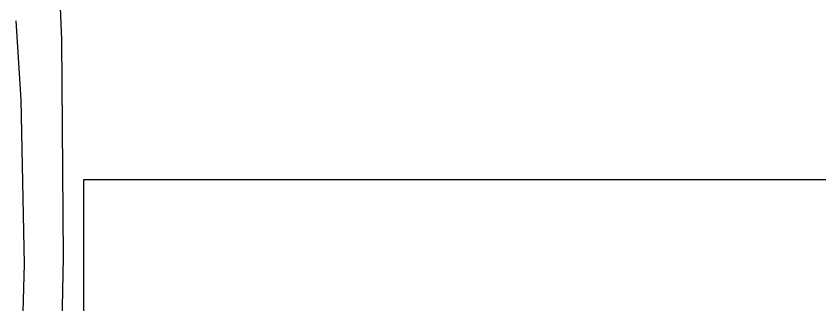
# Model space of a CAD drawing. Header units: millimetres. Extents: x 465413 to 948826, y 2516576 to 3795663.
# Drawn here: x 889392 to 892473, y 2762371 to 2763479 of the extents above; entities that cross this region are included whole.
import ezdxf

# ---------------------------------------------------------------- set-up
doc = ezdxf.new("R2010")
doc.units = ezdxf.units.MM
doc.layers.add('MUR-POH', color=64, linetype='Continuous')

# ---------------------------------------------------------------- blocks, each defined once
blk = doc.blocks.new('strom14', base_point=(-17517.4, -64197.3))
at = {"color": 1}
for p, q in [((-17433.9, -62727.3), (-17439.4, -62602.7)), ((-17590.3, -62956.7), (-17609.5, -62654.5)), ((-17427.3, -63562), (-17433.9, -62727.3)), ((-17576.7, -63587.6), (-17590.3, -62956.7)), ((-17441, -64190.6), (-17427.3, -63562)), ((-17593.8, -64204.1), (-17576.7, -63587.6))]:
    blk.add_line(p, q, dxfattribs=at)

msp = doc.modelspace()

# ---------------------------------------------------------------- linework, layer by layer
at = {"layer": 'MUR-POH', "color": 1}
msp.add_lwpolyline([(894650.2, 2760450.5), (894650.2, 2762850.5), (889650.2, 2762850.5), (889650.2, 2760450.5)], dxfattribs=at)

# ---------------------------------------------------------------- block references
at = {"layer": 'MUR-POH', "color": 6}
msp.add_blockref('strom14', (889484.3, 2761917.5), dxfattribs=at)

doc.saveas('drawing.dxf')
